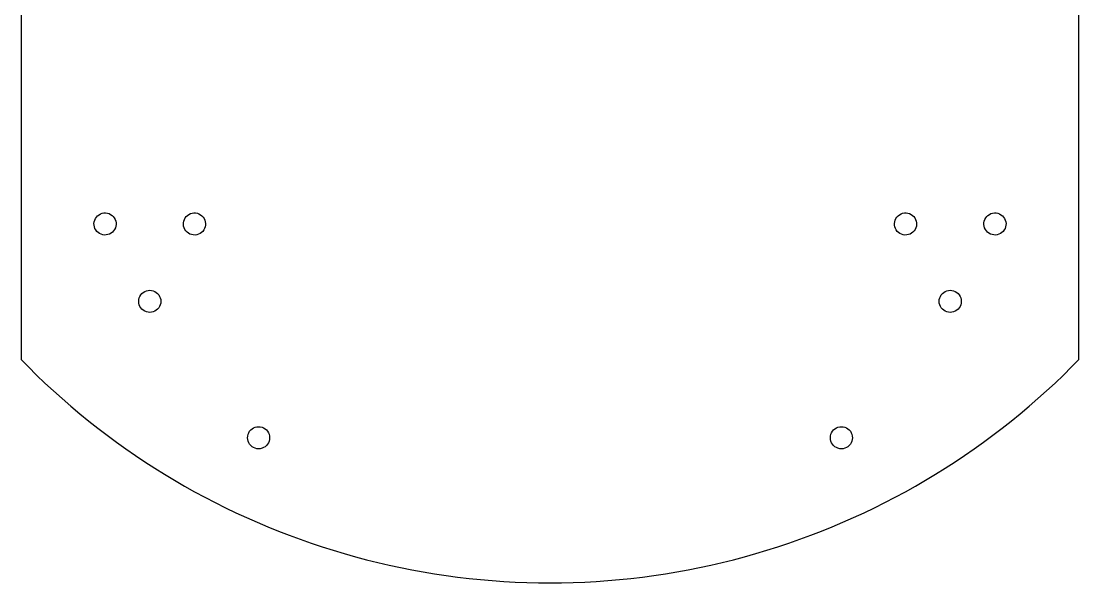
# Model space of a CAD drawing. Header units: metres. Extents: x -72 to 72, y -100 to 100.
# Drawn here: x -71.7 to 71.7, y -100 to -23.8 of the extents above; entities that cross this region are included whole.
import ezdxf

# ---------------------------------------------------------------- set-up
doc = ezdxf.new("R2010")
doc.units = ezdxf.units.M

msp = doc.modelspace()

# ---------------------------------------------------------------- linework, layer by layer
for p, q in [((-71.686, -2.86661), (-71.686, -69.7199)), ((71.686, -69.7199), (71.686, -2.86661)), ((-61.3181, -50.2), (-61.1314, -50.0567)), ((-61.1314, -50.0567), (-60.9245, -49.9444)), ((-60.9245, -49.9444), (-60.7026, -49.8659)), ((-60.7026, -49.8659), (-60.4712, -49.823)), ((-60.4712, -49.823), (-60.2359, -49.8168)), ((-60.2359, -49.8168), (-60.0025, -49.8475)), ((-60.0025, -49.8475), (-59.7769, -49.9144)), ((-59.7769, -49.9144), (-59.5644, -50.0157)), ((-59.5644, -50.0157), (-59.3704, -50.149)), ((-59.3704, -50.149), (-59.1997, -50.3111)), ((-49.3048, -50.3111), (-49.134, -50.149)), ((-49.134, -50.149), (-48.9401, -50.0157)), ((-48.9401, -50.0157), (-48.7276, -49.9144)), ((-48.7276, -49.9144), (-48.5019, -49.8475)), ((-48.5019, -49.8475), (-48.2686, -49.8168)), ((-48.2686, -49.8168), (-48.0333, -49.823)), ((-48.0333, -49.823), (-47.8018, -49.8659)), ((-47.8018, -49.8659), (-47.58, -49.9444)), ((-47.58, -49.9444), (-47.3731, -50.0567)), ((-47.3731, -50.0567), (-47.1864, -50.2)), ((47.1864, -50.2), (47.3731, -50.0567)), ((47.3731, -50.0567), (47.58, -49.9444)), ((47.58, -49.9444), (47.8018, -49.8659)), ((47.8018, -49.8659), (48.0333, -49.823)), ((48.0333, -49.823), (48.2686, -49.8168)), ((48.2686, -49.8168), (48.5019, -49.8475)), ((48.5019, -49.8475), (48.7276, -49.9144)), ((48.7276, -49.9144), (48.9401, -50.0157)), ((48.9401, -50.0157), (49.134, -50.149)), ((49.134, -50.149), (49.3048, -50.3111)), ((59.1997, -50.3111), (59.3704, -50.149)), ((59.3704, -50.149), (59.5644, -50.0157)), ((59.5644, -50.0157), (59.7769, -49.9144)), ((59.7769, -49.9144), (60.0025, -49.8475)), ((60.0025, -49.8475), (60.2359, -49.8168)), ((60.2359, -49.8168), (60.4712, -49.823)), ((60.4712, -49.823), (60.7026, -49.8659)), ((60.7026, -49.8659), (60.9245, -49.9444)), ((60.9245, -49.9444), (61.1314, -50.0567)), ((61.1314, -50.0567), (61.3181, -50.2)), ((-61.8124, -51.2363), (-61.7816, -51.0029)), ((-61.8062, -51.4715), (-61.8124, -51.2363)), ((-61.7633, -51.703), (-61.8062, -51.4715)), ((-61.7816, -51.0029), (-61.7148, -50.7772)), ((-61.7148, -50.7772), (-61.6134, -50.5647)), ((-61.6134, -50.5647), (-61.4801, -50.3708)), ((-61.4801, -50.3708), (-61.3181, -50.2)), ((-59.1997, -50.3111), (-59.0564, -50.4978)), ((-59.0564, -50.4978), (-58.9441, -50.7047)), ((-58.9441, -50.7047), (-58.8655, -50.9265)), ((-58.8655, -50.9265), (-58.8226, -51.158)), ((-58.8165, -51.3932), (-58.8472, -51.6266)), ((-58.8226, -51.158), (-58.8165, -51.3932)), ((-49.688, -51.3932), (-49.6819, -51.158)), ((-49.6573, -51.6266), (-49.688, -51.3932)), ((-49.6819, -51.158), (-49.639, -50.9265)), ((-49.639, -50.9265), (-49.5604, -50.7047)), ((-49.5604, -50.7047), (-49.4481, -50.4978)), ((-49.4481, -50.4978), (-49.3048, -50.3111)), ((-47.1864, -50.2), (-47.0244, -50.3708)), ((-47.0244, -50.3708), (-46.891, -50.5647)), ((-46.891, -50.5647), (-46.7897, -50.7772)), ((-46.7897, -50.7772), (-46.7229, -51.0029)), ((-46.6983, -51.4715), (-46.7412, -51.703)), ((-46.7229, -51.0029), (-46.6921, -51.2363)), ((-46.6921, -51.2363), (-46.6983, -51.4715)), ((46.6921, -51.2363), (46.7229, -51.0029)), ((46.6983, -51.4715), (46.6921, -51.2363)), ((46.7412, -51.703), (46.6983, -51.4715)), ((46.7229, -51.0029), (46.7897, -50.7772)), ((46.7897, -50.7772), (46.891, -50.5647)), ((46.891, -50.5647), (47.0244, -50.3708)), ((47.0244, -50.3708), (47.1864, -50.2)), ((49.3048, -50.3111), (49.4481, -50.4978)), ((49.4481, -50.4978), (49.5604, -50.7047)), ((49.5604, -50.7047), (49.639, -50.9265)), ((49.639, -50.9265), (49.6819, -51.158)), ((49.688, -51.3932), (49.6573, -51.6266)), ((49.6819, -51.158), (49.688, -51.3932)), ((58.8165, -51.3932), (58.8226, -51.158)), ((58.8472, -51.6266), (58.8165, -51.3932)), ((58.8226, -51.158), (58.8655, -50.9265)), ((58.8655, -50.9265), (58.9441, -50.7047)), ((58.9441, -50.7047), (59.0564, -50.4978)), ((59.0564, -50.4978), (59.1997, -50.3111)), ((61.3181, -50.2), (61.4801, -50.3708)), ((61.4801, -50.3708), (61.6134, -50.5647)), ((61.6134, -50.5647), (61.7148, -50.7772)), ((61.7148, -50.7772), (61.7816, -51.0029)), ((61.8062, -51.4715), (61.7633, -51.703)), ((61.7816, -51.0029), (61.8124, -51.2363)), ((61.8124, -51.2363), (61.8062, -51.4715)), ((-61.6847, -51.9249), (-61.7633, -51.703)), ((-61.5724, -52.1317), (-61.6847, -51.9249)), ((-61.4291, -52.3185), (-61.5724, -52.1317)), ((-61.2584, -52.4805), (-61.4291, -52.3185)), ((-61.0644, -52.6138), (-61.2584, -52.4805)), ((-60.852, -52.7151), (-61.0644, -52.6138)), ((-60.6263, -52.782), (-60.852, -52.7151)), ((-60.3929, -52.8127), (-60.6263, -52.782)), ((-60.1576, -52.8065), (-60.3929, -52.8127)), ((-59.9262, -52.7636), (-60.1576, -52.8065)), ((-59.7043, -52.6851), (-59.9262, -52.7636)), ((-59.4975, -52.5728), (-59.7043, -52.6851)), ((-59.3107, -52.4295), (-59.4975, -52.5728)), ((-59.1487, -52.2587), (-59.3107, -52.4295)), ((-59.0154, -52.0647), (-59.1487, -52.2587)), ((-58.914, -51.8523), (-59.0154, -52.0647)), ((-58.8472, -51.6266), (-58.914, -51.8523)), ((-49.5904, -51.8523), (-49.6573, -51.6266)), ((-49.4891, -52.0647), (-49.5904, -51.8523)), ((-49.3558, -52.2587), (-49.4891, -52.0647)), ((-49.1938, -52.4295), (-49.3558, -52.2587)), ((-49.007, -52.5728), (-49.1938, -52.4295)), ((-48.8002, -52.6851), (-49.007, -52.5728)), ((-48.5783, -52.7636), (-48.8002, -52.6851)), ((-48.3469, -52.8065), (-48.5783, -52.7636)), ((-48.1116, -52.8127), (-48.3469, -52.8065)), ((-47.8782, -52.782), (-48.1116, -52.8127)), ((-47.6525, -52.7151), (-47.8782, -52.782)), ((-47.4401, -52.6138), (-47.6525, -52.7151)), ((-47.2461, -52.4805), (-47.4401, -52.6138)), ((-47.0754, -52.3185), (-47.2461, -52.4805)), ((-46.9321, -52.1317), (-47.0754, -52.3185)), ((-46.8197, -51.9249), (-46.9321, -52.1317)), ((-46.7412, -51.703), (-46.8197, -51.9249)), ((46.8197, -51.9249), (46.7412, -51.703)), ((46.9321, -52.1317), (46.8197, -51.9249)), ((47.0754, -52.3185), (46.9321, -52.1317)), ((47.2461, -52.4805), (47.0754, -52.3185)), ((47.4401, -52.6138), (47.2461, -52.4805)), ((47.6525, -52.7151), (47.4401, -52.6138)), ((47.8782, -52.782), (47.6525, -52.7151)), ((48.1116, -52.8127), (47.8782, -52.782)), ((48.3469, -52.8065), (48.1116, -52.8127)), ((48.5783, -52.7636), (48.3469, -52.8065)), ((48.8002, -52.6851), (48.5783, -52.7636)), ((49.007, -52.5728), (48.8002, -52.6851)), ((49.1938, -52.4295), (49.007, -52.5728)), ((49.3558, -52.2587), (49.1938, -52.4295)), ((49.4891, -52.0647), (49.3558, -52.2587)), ((49.5904, -51.8523), (49.4891, -52.0647)), ((49.6573, -51.6266), (49.5904, -51.8523)), ((58.914, -51.8523), (58.8472, -51.6266)), ((59.0154, -52.0647), (58.914, -51.8523)), ((59.1487, -52.2587), (59.0154, -52.0647)), ((59.3107, -52.4295), (59.1487, -52.2587)), ((59.4975, -52.5728), (59.3107, -52.4295)), ((59.7043, -52.6851), (59.4975, -52.5728)), ((59.9262, -52.7636), (59.7043, -52.6851)), ((60.1576, -52.8065), (59.9262, -52.7636)), ((60.3929, -52.8127), (60.1576, -52.8065)), ((60.6263, -52.782), (60.3929, -52.8127)), ((60.852, -52.7151), (60.6263, -52.782)), ((61.0644, -52.6138), (60.852, -52.7151)), ((61.2584, -52.4805), (61.0644, -52.6138)), ((61.4291, -52.3185), (61.2584, -52.4805)), ((61.5724, -52.1317), (61.4291, -52.3185)), ((61.6847, -51.9249), (61.5724, -52.1317)), ((61.7633, -51.703), (61.6847, -51.9249)), ((-55.7522, -61.8147), (-55.7338, -61.5801)), ((-55.7338, -61.5801), (-55.6788, -61.3512)), ((-55.6788, -61.3512), (-55.5887, -61.1337)), ((-55.5887, -61.1337), (-55.4658, -60.9331)), ((-55.4658, -60.9331), (-55.3129, -60.7541)), ((-55.3129, -60.7541), (-55.1339, -60.6012)), ((-55.1339, -60.6012), (-54.9332, -60.4782)), ((-54.9332, -60.4782), (-54.7158, -60.3882)), ((-54.7158, -60.3882), (-54.4869, -60.3332)), ((-54.4869, -60.3332), (-54.2522, -60.3147)), ((-54.2522, -60.3147), (-54.0176, -60.3332)), ((-54.0176, -60.3332), (-53.7887, -60.3882)), ((-53.7887, -60.3882), (-53.5713, -60.4782)), ((-53.5713, -60.4782), (-53.3706, -60.6012)), ((-53.3706, -60.6012), (-53.1916, -60.7541)), ((-53.1916, -60.7541), (-53.0387, -60.9331)), ((-53.0387, -60.9331), (-52.9157, -61.1337)), ((-52.9157, -61.1337), (-52.8257, -61.3512)), ((-52.8257, -61.3512), (-52.7707, -61.5801)), ((-52.7707, -61.5801), (-52.7523, -61.8147)), ((52.7522, -61.8147), (52.7707, -61.5801)), ((52.7707, -61.5801), (52.8257, -61.3512)), ((52.8257, -61.3512), (52.9157, -61.1337)), ((52.9157, -61.1337), (53.0387, -60.9331)), ((53.0387, -60.9331), (53.1916, -60.7541)), ((53.1916, -60.7541), (53.3706, -60.6012)), ((53.3706, -60.6012), (53.5713, -60.4782)), ((53.5713, -60.4782), (53.7887, -60.3882)), ((53.7887, -60.3882), (54.0176, -60.3332)), ((54.0176, -60.3332), (54.2522, -60.3147)), ((54.2522, -60.3147), (54.4869, -60.3332)), ((54.4869, -60.3332), (54.7158, -60.3882)), ((54.7158, -60.3882), (54.9332, -60.4782)), ((54.9332, -60.4782), (55.1339, -60.6012)), ((55.1339, -60.6012), (55.3129, -60.7541)), ((55.3129, -60.7541), (55.4658, -60.9331)), ((55.4658, -60.9331), (55.5887, -61.1337)), ((55.5887, -61.1337), (55.6788, -61.3512)), ((55.6788, -61.3512), (55.7338, -61.5801)), ((55.7338, -61.5801), (55.7522, -61.8147)), ((-55.7338, -62.0494), (-55.7522, -61.8147)), ((-55.6788, -62.2783), (-55.7338, -62.0494)), ((-55.5887, -62.4957), (-55.6788, -62.2783)), ((-55.4658, -62.6964), (-55.5887, -62.4957)), ((-55.3129, -62.8754), (-55.4658, -62.6964)), ((-55.1339, -63.0283), (-55.3129, -62.8754)), ((-54.9332, -63.1512), (-55.1339, -63.0283)), ((-53.3706, -63.0283), (-53.5713, -63.1512)), ((-53.1916, -62.8754), (-53.3706, -63.0283)), ((-53.0387, -62.6964), (-53.1916, -62.8754)), ((-52.9157, -62.4957), (-53.0387, -62.6964)), ((-52.8257, -62.2783), (-52.9157, -62.4957)), ((-52.7707, -62.0494), (-52.8257, -62.2783)), ((-52.7523, -61.8147), (-52.7707, -62.0494)), ((52.7707, -62.0494), (52.7522, -61.8147)), ((52.8257, -62.2783), (52.7707, -62.0494)), ((52.9157, -62.4957), (52.8257, -62.2783)), ((53.0387, -62.6964), (52.9157, -62.4957)), ((53.1916, -62.8754), (53.0387, -62.6964)), ((53.3706, -63.0283), (53.1916, -62.8754)), ((53.5713, -63.1512), (53.3706, -63.0283)), ((55.1339, -63.0283), (54.9332, -63.1512)), ((55.3129, -62.8754), (55.1339, -63.0283)), ((55.4658, -62.6964), (55.3129, -62.8754)), ((55.5887, -62.4957), (55.4658, -62.6964)), ((55.6788, -62.2783), (55.5887, -62.4957)), ((55.7338, -62.0494), (55.6788, -62.2783)), ((55.7522, -61.8147), (55.7338, -62.0494)), ((-54.7158, -63.2413), (-54.9332, -63.1512)), ((-54.4869, -63.2963), (-54.7158, -63.2413)), ((-54.2522, -63.3147), (-54.4869, -63.2963)), ((-54.0176, -63.2963), (-54.2522, -63.3147)), ((-53.7887, -63.2413), (-54.0176, -63.2963)), ((-53.5713, -63.1512), (-53.7887, -63.2413)), ((53.7887, -63.2413), (53.5713, -63.1512)), ((54.0176, -63.2963), (53.7887, -63.2413)), ((54.2522, -63.3147), (54.0176, -63.2963)), ((54.4869, -63.2963), (54.2522, -63.3147)), ((54.7158, -63.2413), (54.4869, -63.2963)), ((54.9332, -63.1512), (54.7158, -63.2413)), ((-71.686, -69.7199), (-70.7107, -70.7107)), ((70.7107, -70.7107), (71.686, -69.7199)), ((-70.7107, -70.7107), (-69.5913, -71.8126)), ((69.5913, -71.8126), (70.7107, -70.7107)), ((-69.5913, -71.8126), (-68.4547, -72.8969)), ((-68.4547, -72.8969), (-67.3012, -73.9631)), ((67.3012, -73.9631), (68.4547, -72.8969)), ((68.4547, -72.8969), (69.5913, -71.8126)), ((-67.3012, -73.9631), (-66.1312, -75.0111)), ((66.1312, -75.0111), (67.3012, -73.9631)), ((-66.1312, -75.0111), (-64.9448, -76.0406)), ((64.9448, -76.0406), (66.1312, -75.0111)), ((-64.9448, -76.0406), (-63.7424, -77.0513)), ((-63.7424, -77.0513), (-62.5243, -78.043)), ((62.5243, -78.043), (63.7424, -77.0513)), ((63.7424, -77.0513), (64.9448, -76.0406)), ((-62.5243, -78.043), (-61.2907, -79.0155)), ((-39.9635, -78.8882), (-39.7346, -78.8332)), ((-39.7346, -78.8332), (-39.5, -78.8147)), ((-39.5, -78.8147), (-39.2653, -78.8332)), ((-39.2653, -78.8332), (-39.0365, -78.8882)), ((39.0365, -78.8882), (39.2653, -78.8332)), ((39.2653, -78.8332), (39.5, -78.8147)), ((39.5, -78.8147), (39.7346, -78.8332)), ((39.7346, -78.8332), (39.9635, -78.8882)), ((61.2907, -79.0155), (62.5243, -78.043)), ((-61.2907, -79.0155), (-60.042, -79.9685)), ((-60.042, -79.9685), (-58.7785, -80.9017)), ((-41, -80.3147), (-40.9815, -80.0801)), ((-40.9815, -80.0801), (-40.9266, -79.8512)), ((-40.9266, -79.8512), (-40.8365, -79.6338)), ((-40.8365, -79.6338), (-40.7135, -79.4331)), ((-40.7135, -79.4331), (-40.5607, -79.2541)), ((-40.5607, -79.2541), (-40.3817, -79.1012)), ((-40.3817, -79.1012), (-40.181, -78.9782)), ((-40.181, -78.9782), (-39.9635, -78.8882)), ((-39.0365, -78.8882), (-38.819, -78.9782)), ((-38.819, -78.9782), (-38.6183, -79.1012)), ((-38.6183, -79.1012), (-38.4393, -79.2541)), ((-38.4393, -79.2541), (-38.2865, -79.4331)), ((-38.2865, -79.4331), (-38.1635, -79.6338)), ((-38.1635, -79.6338), (-38.0734, -79.8512)), ((-38.0734, -79.8512), (-38.0185, -80.0801)), ((-38.0185, -80.0801), (-38, -80.3147)), ((38, -80.3147), (38.0185, -80.0801)), ((38.0185, -80.0801), (38.0734, -79.8512)), ((38.0734, -79.8512), (38.1635, -79.6338)), ((38.1635, -79.6338), (38.2865, -79.4331)), ((38.2865, -79.4331), (38.4393, -79.2541)), ((38.4393, -79.2541), (38.6183, -79.1012)), ((38.6183, -79.1012), (38.819, -78.9782)), ((38.819, -78.9782), (39.0365, -78.8882)), ((39.9635, -78.8882), (40.181, -78.9782)), ((40.181, -78.9782), (40.3817, -79.1012)), ((40.3817, -79.1012), (40.5607, -79.2541)), ((40.5607, -79.2541), (40.7135, -79.4331)), ((40.7135, -79.4331), (40.8365, -79.6338)), ((40.8365, -79.6338), (40.9266, -79.8512)), ((40.9266, -79.8512), (40.9815, -80.0801)), ((40.9815, -80.0801), (41, -80.3147)), ((58.7785, -80.9017), (60.042, -79.9685)), ((60.042, -79.9685), (61.2907, -79.0155)), ((-58.7785, -80.9017), (-57.5005, -81.815)), ((-40.9815, -80.5494), (-41, -80.3147)), ((-40.9266, -80.7783), (-40.9815, -80.5494)), ((-40.8365, -80.9957), (-40.9266, -80.7783)), ((-40.7135, -81.1964), (-40.8365, -80.9957)), ((-40.5607, -81.3754), (-40.7135, -81.1964)), ((-40.3817, -81.5283), (-40.5607, -81.3754)), ((-40.181, -81.6512), (-40.3817, -81.5283)), ((-39.9635, -81.7413), (-40.181, -81.6512)), ((-38.819, -81.6512), (-39.0365, -81.7413)), ((-38.6183, -81.5283), (-38.819, -81.6512)), ((-38.4393, -81.3754), (-38.6183, -81.5283)), ((-38.2865, -81.1964), (-38.4393, -81.3754)), ((-38.1635, -80.9957), (-38.2865, -81.1964)), ((-38.0734, -80.7783), (-38.1635, -80.9957)), ((-38.0185, -80.5494), (-38.0734, -80.7783)), ((-38, -80.3147), (-38.0185, -80.5494)), ((38.0185, -80.5494), (38, -80.3147)), ((38.0734, -80.7783), (38.0185, -80.5494)), ((38.1635, -80.9957), (38.0734, -80.7783)), ((38.2865, -81.1964), (38.1635, -80.9957)), ((38.4393, -81.3754), (38.2865, -81.1964)), ((38.6183, -81.5283), (38.4393, -81.3754)), ((38.819, -81.6512), (38.6183, -81.5283)), ((39.0365, -81.7413), (38.819, -81.6512)), ((40.181, -81.6512), (39.9635, -81.7413)), ((40.3817, -81.5283), (40.181, -81.6512)), ((40.5607, -81.3754), (40.3817, -81.5283)), ((40.7135, -81.1964), (40.5607, -81.3754)), ((40.8365, -80.9957), (40.7135, -81.1964)), ((40.9266, -80.7783), (40.8365, -80.9957)), ((40.9815, -80.5494), (40.9266, -80.7783)), ((41, -80.3147), (40.9815, -80.5494)), ((57.5005, -81.815), (58.7785, -80.9017)), ((-57.5005, -81.815), (-56.2083, -82.7081)), ((-56.2083, -82.7081), (-54.9023, -83.5807)), ((-39.7346, -81.7963), (-39.9635, -81.7413)), ((-39.5, -81.8147), (-39.7346, -81.7963)), ((-39.2653, -81.7963), (-39.5, -81.8147)), ((-39.0365, -81.7413), (-39.2653, -81.7963)), ((39.2653, -81.7963), (39.0365, -81.7413)), ((39.5, -81.8147), (39.2653, -81.7963)), ((39.7346, -81.7963), (39.5, -81.8147)), ((39.9635, -81.7413), (39.7346, -81.7963)), ((54.9023, -83.5807), (56.2083, -82.7081)), ((56.2083, -82.7081), (57.5005, -81.815)), ((-54.9023, -83.5807), (-53.5827, -84.4328)), ((-53.5827, -84.4328), (-52.2498, -85.264)), ((52.2498, -85.264), (53.5827, -84.4328)), ((53.5827, -84.4328), (54.9023, -83.5807)), ((-52.2498, -85.264), (-50.9041, -86.0742)), ((50.9041, -86.0742), (52.2498, -85.264)), ((-50.9041, -86.0742), (-49.5459, -86.8631)), ((-49.5459, -86.8631), (-48.1754, -87.6307)), ((48.1754, -87.6307), (49.5459, -86.8631)), ((49.5459, -86.8631), (50.9041, -86.0742)), ((-48.1754, -87.6307), (-46.793, -88.3766)), ((-46.793, -88.3766), (-45.399, -89.1006)), ((45.399, -89.1006), (46.793, -88.3766)), ((46.793, -88.3766), (48.1754, -87.6307)), ((-45.399, -89.1006), (-43.9939, -89.8027)), ((-43.9939, -89.8027), (-42.5779, -90.4827)), ((42.5779, -90.4827), (43.9939, -89.8027)), ((43.9939, -89.8027), (45.399, -89.1006)), ((-42.5779, -90.4827), (-41.1514, -91.1403)), ((-41.1514, -91.1403), (-39.7148, -91.7755)), ((39.7148, -91.7755), (41.1514, -91.1403)), ((41.1514, -91.1403), (42.5779, -90.4827)), ((-39.7148, -91.7755), (-38.2683, -92.3879)), ((-38.2683, -92.3879), (-36.8125, -92.9776)), ((-36.8125, -92.9776), (-35.3475, -93.5444)), ((35.3475, -93.5444), (36.8125, -92.9776)), ((36.8125, -92.9776), (38.2683, -92.3879)), ((38.2683, -92.3879), (39.7148, -91.7755)), ((-35.3475, -93.5444), (-33.8738, -94.0881)), ((-33.8738, -94.0881), (-32.3917, -94.6085)), ((-32.3917, -94.6085), (-30.9017, -95.1056)), ((30.9017, -95.1056), (32.3917, -94.6085)), ((32.3917, -94.6085), (33.8738, -94.0881)), ((33.8738, -94.0881), (35.3475, -93.5444)), ((-30.9017, -95.1056), (-29.404, -95.5793)), ((-29.404, -95.5793), (-27.8991, -96.0294)), ((-27.8991, -96.0294), (-26.3873, -96.4557)), ((26.3873, -96.4557), (27.8991, -96.0294)), ((27.8991, -96.0294), (29.404, -95.5793)), ((29.404, -95.5793), (30.9017, -95.1056)), ((-26.3873, -96.4557), (-24.869, -96.8583)), ((-24.869, -96.8583), (-23.3445, -97.237)), ((-23.3445, -97.237), (-21.8143, -97.5917)), ((21.8143, -97.5917), (23.3445, -97.237)), ((23.3445, -97.237), (24.869, -96.8583)), ((24.869, -96.8583), (26.3873, -96.4557)), ((-21.8143, -97.5917), (-20.2787, -97.9223)), ((-20.2787, -97.9223), (-18.7381, -98.2287)), ((-18.7381, -98.2287), (-17.1929, -98.5109)), ((-17.1929, -98.5109), (-15.6434, -98.7688)), ((-15.6434, -98.7688), (-14.0901, -99.0024)), ((14.0901, -99.0024), (15.6434, -98.7688)), ((15.6434, -98.7688), (17.1929, -98.5109)), ((17.1929, -98.5109), (18.7381, -98.2287)), ((18.7381, -98.2287), (20.2787, -97.9223)), ((20.2787, -97.9223), (21.8143, -97.5917)), ((-14.0901, -99.0024), (-12.5333, -99.2115)), ((-12.5333, -99.2115), (-10.9734, -99.3961)), ((-10.9734, -99.3961), (-9.41083, -99.5562)), ((-9.41083, -99.5562), (-7.8459, -99.6917)), ((-7.8459, -99.6917), (-6.27904, -99.8027)), ((-6.27904, -99.8027), (-4.71063, -99.889)), ((-4.71063, -99.889), (-3.14107, -99.9507)), ((-3.14107, -99.9507), (-1.57072, -99.9877)), ((-1.57072, -99.9877), (0, -100)), ((0, -100), (1.57072, -99.9877)), ((1.57072, -99.9877), (3.14107, -99.9507)), ((3.14107, -99.9507), (4.71063, -99.889)), ((4.71063, -99.889), (6.27904, -99.8027)), ((6.27904, -99.8027), (7.8459, -99.6917)), ((7.8459, -99.6917), (9.41083, -99.5562)), ((9.41083, -99.5562), (10.9734, -99.3961)), ((10.9734, -99.3961), (12.5333, -99.2115)), ((12.5333, -99.2115), (14.0901, -99.0024))]:
    msp.add_line(p, q)

doc.saveas('drawing.dxf')
